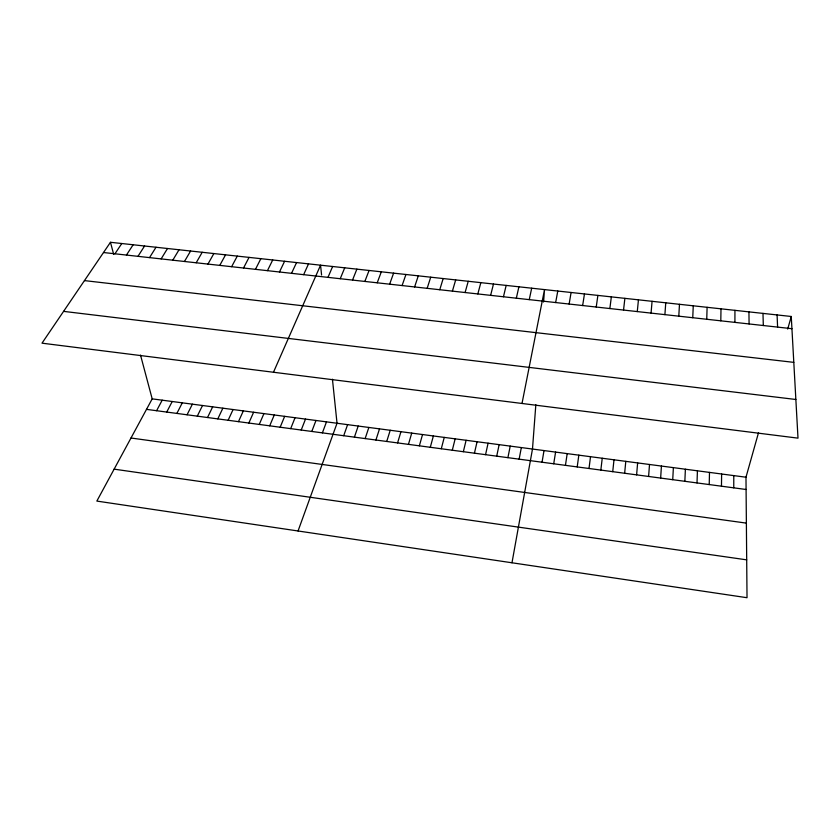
<?xml version="1.0" encoding="UTF-8"?>
<svg xmlns="http://www.w3.org/2000/svg" width="840" height="840" viewBox="0 0 840 840"><rect width="100%" height="100%" fill="white"/><g stroke="black" fill="none" stroke-linecap="round" stroke-linejoin="round"><path stroke-width="1.26" d="M734.916 322.392L734.937 310.338M733.761 487.841L733.782 475.598M721.466 486.203L721.623 474.002M720.804 320.828L720.993 308.816M709.223 484.565L709.496 472.395M706.745 319.274L707.101 307.304M697.011 482.937L697.421 470.81M684.852 481.31L685.388 469.214M692.748 317.719L693.263 305.802M672.725 479.693L673.386 467.639M678.794 316.176L679.476 304.3M660.65 478.076L661.426 466.053M664.902 314.643L665.752 302.799M535.836 404.733L532.486 449.043L511.98 562.779M543.575 302.032L544.509 289.59L522.008 403.473M648.606 476.469L649.509 464.489M636.605 474.863L637.634 462.913M651.063 313.11L652.071 301.308M624.645 473.267L625.79 461.349M637.276 311.588L638.442 299.828M612.727 471.671L613.998 459.795M623.543 310.065L624.876 298.347M600.841 470.085L602.238 458.241M589.008 468.5L590.52 456.697M609.861 308.553L611.352 296.867M577.206 466.925L578.833 455.154M596.232 307.041L597.88 295.407M565.446 465.35L567.189 453.621M582.655 305.54L584.462 293.937M553.718 463.785L555.587 452.088M542.042 462.221L544.016 450.566M569.131 304.048L571.095 292.488M555.66 302.558L557.781 291.029M519.131 459.165L521.336 447.573M507.906 457.663L510.216 446.103M496.713 456.162L499.139 444.644M529.263 299.628L531.678 288.194M485.552 454.671L488.093 443.184M516.337 298.2L518.899 286.797M474.432 453.191L477.078 441.735M503.454 296.772L506.163 285.411M463.344 451.71L466.106 440.286M452.298 450.23L455.154 438.837M490.623 295.355L493.479 284.025M441.284 448.76L444.245 437.399M477.834 293.937L480.837 282.649M430.3 447.29L433.377 435.96M465.098 292.53L468.237 281.274M419.36 445.83L422.531 434.532M140.522 355.1L152.187 398.864L96.842 501.081L747.023 597.712L745.983 477.215L758.52 432.695M787.71 329.081L791.259 316.481L110.46 242.288L42 343.171L798 438.144L791.259 316.481M452.403 291.123L455.679 279.909M408.45 444.37L411.726 433.104M397.572 442.911L400.953 431.687M439.761 289.727L443.173 278.544M386.726 441.462L390.222 430.269M427.161 288.33L430.721 277.19M375.921 440.024L379.512 428.862M414.603 286.944L418.299 275.835M365.148 438.585L368.844 427.455M354.406 437.147L358.207 426.048M402.098 285.558L405.93 274.481M343.707 435.719L347.603 424.651M389.634 284.183L393.603 273.137M298.053 530.985L337.029 423.255L332.441 379.197M322.392 432.873L326.487 421.858M377.213 282.807L381.318 271.803M311.787 431.456L315.977 420.473M364.844 281.442L369.075 270.469M301.214 430.038L305.508 419.097M352.517 280.077L356.885 269.136M290.682 428.631L295.06 417.711M280.171 427.224L284.655 416.346M340.231 278.712L344.726 267.813M269.693 425.828L274.281 414.971M327.989 277.358L332.619 266.49M259.255 424.431L263.928 413.606M273.473 372.246L320.555 265.178L321.584 275.048M248.85 423.034L253.617 412.251M238.466 421.649L243.338 410.886M303.639 274.669L308.532 263.865M228.123 420.273L233.079 409.542M291.532 273.326L296.552 262.563M217.812 418.887L222.863 408.188M279.468 271.992L284.613 261.261M207.533 417.522L212.667 406.844M197.284 416.147L202.514 405.5M267.446 270.659L272.717 259.97M187.058 414.781L192.392 404.166M255.465 269.336L260.862 258.678M176.873 413.417L182.291 402.832M243.527 268.012L249.049 257.387M166.719 412.062L172.221 401.51M156.597 410.707L162.194 400.187M231.63 266.7L237.279 256.106M219.776 265.387L225.55 254.825M207.963 264.075L213.853 253.554M196.192 262.773L202.209 252.284M184.464 261.482L190.596 251.013M172.778 260.19L179.035 249.753M161.133 258.899L167.507 248.504M149.53 257.618L156.02 247.254M137.97 256.337L144.575 246.005M126.441 255.055L133.161 244.755M114.954 253.785L121.79 243.516M103.509 252.525L791.931 328.692M84.452 280.602L793.8 362.366M63.578 311.367L795.858 399.483M152.187 398.864L745.983 477.215M146.496 409.364L746.088 489.489M130.988 438.007L746.372 523.12M114.124 469.151L746.697 559.85M110.46 242.288L113.694 254.415M777.095 314.937L777.599 327.106M762.982 313.394L763.319 325.531M748.933 311.861L749.091 323.957"/></g></svg>
